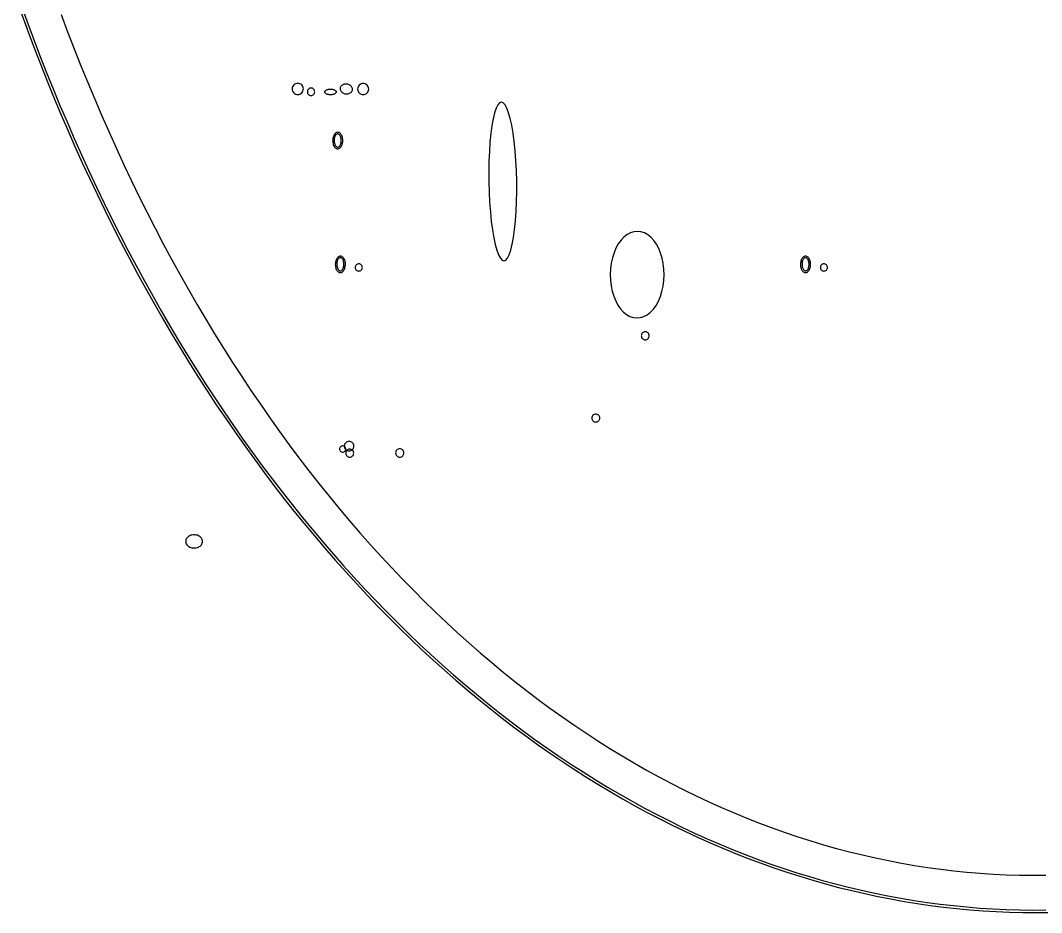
# Model space of a CAD drawing. Extents: x -4 to 217, y -26 to 302.
# Drawn here: x 9.1 to 106.9, y -25.6 to 59.8 of the extents above; entities that cross this region are included whole.
import ezdxf

# ---------------------------------------------------------------- set-up
doc = ezdxf.new("R2010")
doc.units = 0

msp = doc.modelspace()

# ---------------------------------------------------------------- linework, layer by layer
at = {"layer": 'CIRCLES'}
for p, q in [((35.54, 53.781), (35.44, 53.75)), ((35.645, 53.791), (35.54, 53.781)), ((35.749, 53.781), (35.645, 53.791)), ((35.85, 53.75), (35.749, 53.781)), ((35.119, 53.36), (35.109, 53.255)), ((35.109, 53.255), (35.119, 53.151)), ((35.15, 53.46), (35.119, 53.36)), ((35.119, 53.151), (35.15, 53.05)), ((35.199, 53.553), (35.15, 53.46)), ((35.15, 53.05), (35.199, 52.958)), ((35.266, 53.634), (35.199, 53.553)), ((35.199, 52.958), (35.266, 52.877)), ((35.347, 53.701), (35.266, 53.634)), ((35.266, 52.877), (35.347, 52.81)), ((35.44, 53.75), (35.347, 53.701)), ((35.347, 52.81), (35.44, 52.761)), ((35.942, 53.701), (35.85, 53.75)), ((35.85, 52.761), (35.942, 52.81)), ((36.023, 53.634), (35.942, 53.701)), ((35.942, 52.81), (36.023, 52.877)), ((36.09, 53.553), (36.023, 53.634)), ((36.023, 52.877), (36.09, 52.958)), ((36.139, 53.46), (36.09, 53.553)), ((36.09, 52.958), (36.139, 53.05)), ((36.17, 53.36), (36.139, 53.46)), ((36.139, 53.05), (36.17, 53.151)), ((36.18, 53.255), (36.17, 53.36)), ((36.17, 53.151), (36.18, 53.255)), ((36.569, 53.049), (36.562, 52.98)), ((36.562, 52.98), (36.569, 52.911)), ((36.589, 53.115), (36.569, 53.049)), ((36.569, 52.911), (36.589, 52.845)), ((36.622, 53.176), (36.589, 53.115)), ((36.589, 52.845), (36.622, 52.784)), ((36.666, 53.229), (36.622, 53.176)), ((36.719, 53.273), (36.666, 53.229)), ((36.78, 53.306), (36.719, 53.273)), ((36.846, 53.326), (36.78, 53.306)), ((36.915, 53.332), (36.846, 53.326)), ((36.983, 53.326), (36.915, 53.332)), ((37.049, 53.306), (36.983, 53.326)), ((37.11, 53.273), (37.049, 53.306)), ((37.164, 53.229), (37.11, 53.273)), ((37.208, 53.176), (37.164, 53.229)), ((37.24, 53.115), (37.208, 53.176)), ((37.208, 52.784), (37.24, 52.845)), ((37.26, 53.049), (37.24, 53.115)), ((37.24, 52.845), (37.26, 52.911)), ((37.267, 52.98), (37.26, 53.049)), ((37.26, 52.911), (37.267, 52.98)), ((41.389, 53.338), (41.379, 53.234)), ((41.379, 53.234), (41.389, 53.131)), ((41.42, 53.437), (41.389, 53.338)), ((41.389, 53.131), (41.42, 53.031)), ((41.469, 53.529), (41.42, 53.437)), ((41.42, 53.031), (41.469, 52.939)), ((41.535, 53.61), (41.469, 53.529)), ((41.469, 52.939), (41.535, 52.859)), ((41.615, 53.676), (41.535, 53.61)), ((41.535, 52.859), (41.615, 52.793)), ((41.707, 53.725), (41.615, 53.676)), ((41.615, 52.793), (41.707, 52.744)), ((41.806, 53.755), (41.707, 53.725)), ((41.91, 53.765), (41.806, 53.755)), ((42.014, 53.755), (41.91, 53.765)), ((42.113, 53.725), (42.014, 53.755)), ((42.205, 53.676), (42.113, 53.725)), ((42.113, 52.744), (42.205, 52.793)), ((42.285, 53.61), (42.205, 53.676)), ((42.205, 52.793), (42.285, 52.859)), ((42.351, 53.529), (42.285, 53.61)), ((42.285, 52.859), (42.351, 52.939)), ((42.4, 53.437), (42.351, 53.529)), ((42.351, 52.939), (42.4, 53.031)), ((42.431, 53.338), (42.4, 53.437)), ((42.4, 53.031), (42.431, 53.131)), ((42.441, 53.234), (42.431, 53.338)), ((42.431, 53.131), (42.441, 53.234)), ((35.44, 52.761), (35.54, 52.73)), ((35.54, 52.73), (35.645, 52.72)), ((35.645, 52.72), (35.749, 52.73)), ((35.749, 52.73), (35.85, 52.761)), ((36.622, 52.784), (36.666, 52.731)), ((36.666, 52.731), (36.719, 52.687)), ((36.719, 52.687), (36.78, 52.655)), ((36.78, 52.655), (36.846, 52.635)), ((36.846, 52.635), (36.915, 52.628)), ((36.915, 52.628), (36.983, 52.635)), ((36.983, 52.635), (37.049, 52.655)), ((37.049, 52.655), (37.11, 52.687)), ((37.11, 52.687), (37.164, 52.731)), ((37.164, 52.731), (37.208, 52.784)), ((41.707, 52.744), (41.806, 52.714)), ((41.806, 52.714), (41.91, 52.703)), ((41.91, 52.703), (42.014, 52.714)), ((42.014, 52.714), (42.113, 52.744)), ((41.152, 36.219), (41.145, 36.153)), ((41.171, 36.283), (41.152, 36.219)), ((41.203, 36.342), (41.171, 36.283)), ((41.245, 36.394), (41.203, 36.342)), ((41.297, 36.436), (41.245, 36.394)), ((41.356, 36.468), (41.297, 36.436)), ((41.42, 36.487), (41.356, 36.468)), ((41.487, 36.494), (41.42, 36.487)), ((41.553, 36.487), (41.487, 36.494)), ((41.617, 36.468), (41.553, 36.487)), ((41.676, 36.436), (41.617, 36.468)), ((41.728, 36.394), (41.676, 36.436)), ((41.77, 36.342), (41.728, 36.394)), ((41.802, 36.283), (41.77, 36.342)), ((41.821, 36.219), (41.802, 36.283)), ((41.828, 36.153), (41.821, 36.219)), ((85.687, 36.219), (85.68, 36.153)), ((85.706, 36.283), (85.687, 36.219)), ((85.738, 36.342), (85.706, 36.283)), ((85.78, 36.394), (85.738, 36.342)), ((85.832, 36.436), (85.78, 36.394)), ((85.891, 36.468), (85.832, 36.436)), ((85.955, 36.487), (85.891, 36.468)), ((86.021, 36.494), (85.955, 36.487)), ((86.088, 36.487), (86.021, 36.494)), ((86.152, 36.468), (86.088, 36.487)), ((86.211, 36.436), (86.152, 36.468)), ((86.263, 36.394), (86.211, 36.436)), ((86.305, 36.342), (86.263, 36.394)), ((86.337, 36.283), (86.305, 36.342)), ((86.356, 36.219), (86.337, 36.283)), ((86.363, 36.153), (86.356, 36.219)), ((41.145, 36.153), (41.152, 36.086)), ((41.152, 36.086), (41.171, 36.022)), ((41.171, 36.022), (41.203, 35.963)), ((41.203, 35.963), (41.245, 35.911)), ((41.245, 35.911), (41.297, 35.869)), ((41.297, 35.869), (41.356, 35.837)), ((41.356, 35.837), (41.42, 35.818)), ((41.42, 35.818), (41.487, 35.811)), ((41.487, 35.811), (41.553, 35.818)), ((41.553, 35.818), (41.617, 35.837)), ((41.617, 35.837), (41.676, 35.869)), ((41.676, 35.869), (41.728, 35.911)), ((41.728, 35.911), (41.77, 35.963)), ((41.77, 35.963), (41.802, 36.022)), ((41.802, 36.022), (41.821, 36.086)), ((41.821, 36.086), (41.828, 36.153)), ((85.68, 36.153), (85.687, 36.086)), ((85.687, 36.086), (85.706, 36.022)), ((85.706, 36.022), (85.738, 35.963)), ((85.738, 35.963), (85.78, 35.911)), ((85.78, 35.911), (85.832, 35.869)), ((85.832, 35.869), (85.891, 35.837)), ((85.891, 35.837), (85.955, 35.818)), ((85.955, 35.818), (86.021, 35.811)), ((86.021, 35.811), (86.088, 35.818)), ((86.088, 35.818), (86.152, 35.837)), ((86.152, 35.837), (86.211, 35.869)), ((86.211, 35.869), (86.263, 35.911)), ((86.263, 35.911), (86.305, 35.963)), ((86.305, 35.963), (86.337, 36.022)), ((86.337, 36.022), (86.356, 36.086)), ((86.356, 36.086), (86.363, 36.153)), ((68.544, 29.687), (68.537, 29.612)), ((68.537, 29.612), (68.544, 29.538)), ((68.566, 29.758), (68.544, 29.687)), ((68.544, 29.538), (68.566, 29.466)), ((68.601, 29.824), (68.566, 29.758)), ((68.566, 29.466), (68.601, 29.4)), ((68.649, 29.882), (68.601, 29.824)), ((68.601, 29.4), (68.649, 29.342)), ((68.707, 29.929), (68.649, 29.882)), ((68.649, 29.342), (68.707, 29.295)), ((68.773, 29.965), (68.707, 29.929)), ((68.844, 29.986), (68.773, 29.965)), ((68.919, 29.994), (68.844, 29.986)), ((68.993, 29.986), (68.919, 29.994)), ((69.065, 29.965), (68.993, 29.986)), ((69.131, 29.929), (69.065, 29.965)), ((69.188, 29.882), (69.131, 29.929)), ((69.131, 29.295), (69.188, 29.342)), ((69.236, 29.824), (69.188, 29.882)), ((69.188, 29.342), (69.236, 29.4)), ((69.271, 29.758), (69.236, 29.824)), ((69.236, 29.4), (69.271, 29.466)), ((69.293, 29.687), (69.271, 29.758)), ((69.271, 29.466), (69.293, 29.538)), ((69.3, 29.612), (69.293, 29.687)), ((69.293, 29.538), (69.3, 29.612)), ((68.707, 29.295), (68.773, 29.26)), ((68.773, 29.26), (68.844, 29.238)), ((68.844, 29.238), (68.919, 29.231)), ((68.919, 29.231), (68.993, 29.238)), ((68.993, 29.238), (69.065, 29.26)), ((69.065, 29.26), (69.131, 29.295)), ((63.803, 21.813), (63.796, 21.738)), ((63.796, 21.738), (63.803, 21.664)), ((63.825, 21.884), (63.803, 21.813)), ((63.803, 21.664), (63.825, 21.592)), ((63.86, 21.95), (63.825, 21.884)), ((63.825, 21.592), (63.86, 21.526)), ((63.908, 22.008), (63.86, 21.95)), ((63.86, 21.526), (63.908, 21.468)), ((63.965, 22.055), (63.908, 22.008)), ((64.031, 22.091), (63.965, 22.055)), ((64.103, 22.112), (64.031, 22.091)), ((64.177, 22.12), (64.103, 22.112)), ((64.252, 22.112), (64.177, 22.12)), ((64.323, 22.091), (64.252, 22.112)), ((64.389, 22.055), (64.323, 22.091)), ((64.447, 22.008), (64.389, 22.055)), ((64.495, 21.95), (64.447, 22.008)), ((64.447, 21.468), (64.495, 21.526)), ((64.53, 21.884), (64.495, 21.95)), ((64.495, 21.526), (64.53, 21.592)), ((64.552, 21.813), (64.53, 21.884)), ((64.53, 21.592), (64.552, 21.664)), ((64.559, 21.738), (64.552, 21.813)), ((64.552, 21.664), (64.559, 21.738)), ((63.908, 21.468), (63.965, 21.421)), ((63.965, 21.421), (64.031, 21.386)), ((64.031, 21.386), (64.103, 21.364)), ((64.103, 21.364), (64.177, 21.357)), ((64.177, 21.357), (64.252, 21.364)), ((64.252, 21.364), (64.323, 21.386)), ((64.323, 21.386), (64.389, 21.421)), ((64.389, 21.421), (64.447, 21.468)), ((39.646, 18.834), (39.641, 18.775)), ((39.641, 18.775), (39.646, 18.716)), ((39.664, 18.89), (39.646, 18.834)), ((39.646, 18.716), (39.664, 18.66)), ((39.691, 18.942), (39.664, 18.89)), ((39.664, 18.66), (39.691, 18.608)), ((39.729, 18.988), (39.691, 18.942)), ((39.691, 18.608), (39.729, 18.562)), ((39.774, 19.025), (39.729, 18.988)), ((39.826, 19.053), (39.774, 19.025)), ((39.883, 19.07), (39.826, 19.053)), ((39.941, 19.076), (39.883, 19.07)), ((40, 19.07), (39.941, 19.076)), ((40.057, 19.053), (40, 19.07)), ((40.109, 19.025), (40.057, 19.053)), ((40.106, 19.139), (40.097, 19.05)), ((40.097, 19.05), (40.106, 18.961)), ((40.132, 19.225), (40.106, 19.139)), ((40.106, 18.961), (40.132, 18.875)), ((40.154, 18.988), (40.109, 19.025)), ((40.175, 19.304), (40.132, 19.225)), ((40.132, 18.875), (40.175, 18.796)), ((40.192, 18.942), (40.154, 18.988)), ((40.154, 18.562), (40.192, 18.608)), ((40.232, 19.374), (40.175, 19.304)), ((40.175, 18.796), (40.232, 18.726)), ((40.219, 18.89), (40.192, 18.942)), ((40.192, 18.608), (40.219, 18.66)), ((40.237, 18.834), (40.219, 18.89)), ((40.219, 18.66), (40.237, 18.716)), ((40.301, 19.431), (40.232, 19.374)), ((40.232, 18.726), (40.301, 18.669)), ((40.242, 18.775), (40.237, 18.834)), ((40.237, 18.716), (40.242, 18.775)), ((40.302, 18.585), (40.266, 18.519)), ((40.38, 19.473), (40.301, 19.431)), ((40.301, 18.669), (40.38, 18.627)), ((40.349, 18.642), (40.302, 18.585)), ((40.407, 18.69), (40.349, 18.642)), ((40.466, 19.499), (40.38, 19.473)), ((40.38, 18.627), (40.466, 18.601)), ((40.473, 18.725), (40.407, 18.69)), ((40.555, 19.508), (40.466, 19.499)), ((40.466, 18.601), (40.555, 18.592)), ((40.544, 18.747), (40.473, 18.725)), ((40.619, 18.754), (40.544, 18.747)), ((40.645, 19.499), (40.555, 19.508)), ((40.555, 18.592), (40.645, 18.601)), ((40.693, 18.747), (40.619, 18.754)), ((40.731, 19.473), (40.645, 19.499)), ((40.645, 18.601), (40.731, 18.627)), ((40.765, 18.725), (40.693, 18.747)), ((40.81, 19.431), (40.731, 19.473)), ((40.731, 18.627), (40.81, 18.669)), ((40.831, 18.69), (40.765, 18.725)), ((40.879, 19.374), (40.81, 19.431)), ((40.81, 18.669), (40.879, 18.726)), ((40.889, 18.642), (40.831, 18.69)), ((40.936, 19.304), (40.879, 19.374)), ((40.879, 18.726), (40.936, 18.796)), ((40.936, 18.585), (40.889, 18.642)), ((40.978, 19.225), (40.936, 19.304)), ((40.936, 18.796), (40.978, 18.875)), ((40.971, 18.519), (40.936, 18.585)), ((41.004, 19.139), (40.978, 19.225)), ((40.978, 18.875), (41.004, 18.961)), ((41.013, 19.05), (41.004, 19.139)), ((41.004, 18.961), (41.013, 19.05)), ((45.078, 18.616), (45.041, 18.547)), ((45.127, 18.677), (45.078, 18.616)), ((45.188, 18.727), (45.127, 18.677)), ((45.257, 18.764), (45.188, 18.727)), ((45.332, 18.786), (45.257, 18.764)), ((45.41, 18.794), (45.332, 18.786)), ((45.489, 18.786), (45.41, 18.794)), ((45.564, 18.764), (45.489, 18.786)), ((45.633, 18.727), (45.564, 18.764)), ((45.693, 18.677), (45.633, 18.727)), ((45.743, 18.616), (45.693, 18.677)), ((45.78, 18.547), (45.743, 18.616)), ((39.729, 18.562), (39.774, 18.525)), ((39.774, 18.525), (39.826, 18.497)), ((39.826, 18.497), (39.883, 18.48)), ((39.883, 18.48), (39.941, 18.474)), ((39.941, 18.474), (40, 18.48)), ((40, 18.48), (40.057, 18.497)), ((40.057, 18.497), (40.109, 18.525)), ((40.109, 18.525), (40.154, 18.562)), ((40.245, 18.447), (40.237, 18.373)), ((40.237, 18.373), (40.245, 18.298)), ((40.266, 18.519), (40.245, 18.447)), ((40.245, 18.298), (40.266, 18.227)), ((40.266, 18.227), (40.302, 18.161)), ((40.302, 18.161), (40.349, 18.103)), ((40.349, 18.103), (40.407, 18.055)), ((40.407, 18.055), (40.473, 18.02)), ((40.473, 18.02), (40.544, 17.998)), ((40.544, 17.998), (40.619, 17.991)), ((40.619, 17.991), (40.693, 17.998)), ((40.693, 17.998), (40.765, 18.02)), ((40.765, 18.02), (40.831, 18.055)), ((40.831, 18.055), (40.889, 18.103)), ((40.889, 18.103), (40.936, 18.161)), ((40.936, 18.161), (40.971, 18.227)), ((40.993, 18.447), (40.971, 18.519)), ((40.971, 18.227), (40.993, 18.298)), ((41, 18.373), (40.993, 18.447)), ((40.993, 18.298), (41, 18.373)), ((45.018, 18.472), (45.01, 18.394)), ((45.01, 18.394), (45.018, 18.316)), ((45.041, 18.547), (45.018, 18.472)), ((45.018, 18.316), (45.041, 18.241)), ((45.041, 18.241), (45.078, 18.172)), ((45.078, 18.172), (45.127, 18.111)), ((45.127, 18.111), (45.188, 18.061)), ((45.188, 18.061), (45.257, 18.024)), ((45.257, 18.024), (45.332, 18.001)), ((45.332, 18.001), (45.41, 17.994)), ((45.41, 17.994), (45.489, 18.001)), ((45.489, 18.001), (45.564, 18.024)), ((45.564, 18.024), (45.633, 18.061)), ((45.633, 18.061), (45.693, 18.111)), ((45.693, 18.111), (45.743, 18.172)), ((45.743, 18.172), (45.78, 18.241)), ((45.803, 18.472), (45.78, 18.547)), ((45.78, 18.241), (45.803, 18.316)), ((45.811, 18.394), (45.803, 18.472)), ((45.803, 18.316), (45.811, 18.394))]:
    msp.add_line(p, q, dxfattribs=at)
at = {"layer": 'ELLIPSES'}
for p, q in [((9.092, 61.435), (9.692, 59.782)), ((9.12, 60.629), (9.725, 58.98)), ((9.692, 59.782), (10.304, 58.138)), ((12.991, 60.374), (13.608, 58.729)), ((9.725, 58.98), (10.343, 57.342)), ((13.608, 58.729), (14.238, 57.094)), ((10.304, 58.138), (10.929, 56.506)), ((10.343, 57.342), (10.973, 55.714)), ((14.238, 57.094), (14.881, 55.471)), ((10.929, 56.506), (11.566, 54.884)), ((10.973, 55.714), (11.616, 54.098)), ((11.566, 54.884), (12.216, 53.273)), ((14.881, 55.471), (15.537, 53.86)), ((11.616, 54.098), (12.271, 52.492)), ((15.537, 53.86), (16.205, 52.26)), ((12.216, 53.273), (12.879, 51.674)), ((38.217, 52.99), (38.212, 52.959)), ((38.212, 52.959), (38.217, 52.928)), ((38.231, 53.021), (38.217, 52.99)), ((38.217, 52.928), (38.231, 52.897)), ((38.255, 53.05), (38.231, 53.021)), ((38.231, 52.897), (38.255, 52.868)), ((38.288, 53.078), (38.255, 53.05)), ((38.255, 52.868), (38.288, 52.84)), ((38.329, 53.104), (38.288, 53.078)), ((38.288, 52.84), (38.329, 52.814)), ((38.378, 53.128), (38.329, 53.104)), ((38.329, 52.814), (38.378, 52.79)), ((38.433, 53.148), (38.378, 53.128)), ((38.495, 53.165), (38.433, 53.148)), ((38.561, 53.179), (38.495, 53.165)), ((38.631, 53.189), (38.561, 53.179)), ((38.704, 53.195), (38.631, 53.189)), ((38.777, 53.197), (38.704, 53.195)), ((38.851, 53.195), (38.777, 53.197)), ((38.924, 53.189), (38.851, 53.195)), ((38.994, 53.179), (38.924, 53.189)), ((39.06, 53.165), (38.994, 53.179)), ((39.122, 53.148), (39.06, 53.165)), ((39.177, 53.128), (39.122, 53.148)), ((39.226, 53.104), (39.177, 53.128)), ((39.177, 52.79), (39.226, 52.814)), ((39.267, 53.078), (39.226, 53.104)), ((39.226, 52.814), (39.267, 52.84)), ((39.3, 53.05), (39.267, 53.078)), ((39.267, 52.84), (39.3, 52.868)), ((39.323, 53.021), (39.3, 53.05)), ((39.3, 52.868), (39.323, 52.897)), ((39.338, 52.99), (39.323, 53.021)), ((39.323, 52.897), (39.338, 52.928)), ((39.343, 52.959), (39.338, 52.99)), ((39.338, 52.928), (39.343, 52.959)), ((39.706, 53.317), (39.703, 53.255)), ((39.703, 53.255), (39.711, 53.194)), ((39.718, 53.377), (39.706, 53.317)), ((39.711, 53.194), (39.729, 53.133)), ((39.74, 53.434), (39.718, 53.377)), ((39.729, 53.133), (39.756, 53.075)), ((39.772, 53.489), (39.74, 53.434)), ((39.756, 53.075), (39.793, 53.019)), ((39.812, 53.539), (39.772, 53.489)), ((39.793, 53.019), (39.838, 52.967)), ((39.861, 53.585), (39.812, 53.539)), ((39.838, 52.967), (39.891, 52.92)), ((39.917, 53.624), (39.861, 53.585)), ((39.891, 52.92), (39.951, 52.879)), ((39.98, 53.658), (39.917, 53.624)), ((39.951, 52.879), (40.017, 52.844)), ((40.048, 53.684), (39.98, 53.658)), ((40.017, 52.844), (40.088, 52.815)), ((40.121, 53.702), (40.048, 53.684)), ((40.088, 52.815), (40.162, 52.794)), ((40.196, 53.713), (40.121, 53.702)), ((40.162, 52.794), (40.238, 52.781)), ((40.273, 53.716), (40.196, 53.713)), ((40.35, 53.71), (40.273, 53.716)), ((40.426, 53.697), (40.35, 53.71)), ((40.501, 53.676), (40.426, 53.697)), ((40.468, 52.79), (40.54, 52.808)), ((40.571, 53.648), (40.501, 53.676)), ((40.54, 52.808), (40.608, 52.834)), ((40.637, 53.613), (40.571, 53.648)), ((40.608, 52.834), (40.671, 52.867)), ((40.697, 53.571), (40.637, 53.613)), ((40.671, 52.867), (40.727, 52.907)), ((40.75, 53.524), (40.697, 53.571)), ((40.727, 52.907), (40.776, 52.952)), ((40.795, 53.472), (40.75, 53.524)), ((40.776, 52.952), (40.817, 53.003)), ((40.832, 53.417), (40.795, 53.472)), ((40.817, 53.003), (40.848, 53.057)), ((40.859, 53.358), (40.832, 53.417)), ((40.848, 53.057), (40.87, 53.115)), ((40.877, 53.298), (40.859, 53.358)), ((40.87, 53.115), (40.883, 53.175)), ((40.885, 53.236), (40.877, 53.298)), ((40.883, 53.175), (40.885, 53.236)), ((12.271, 52.492), (12.939, 50.897)), ((16.205, 52.26), (16.886, 50.672)), ((38.378, 52.79), (38.433, 52.77)), ((38.433, 52.77), (38.495, 52.753)), ((38.495, 52.753), (38.561, 52.739)), ((38.561, 52.739), (38.631, 52.729)), ((38.631, 52.729), (38.704, 52.723)), ((38.704, 52.723), (38.777, 52.721)), ((38.777, 52.721), (38.851, 52.723)), ((38.851, 52.723), (38.924, 52.729)), ((38.924, 52.729), (38.994, 52.739)), ((38.994, 52.739), (39.06, 52.753)), ((39.06, 52.753), (39.122, 52.77)), ((39.122, 52.77), (39.177, 52.79)), ((40.238, 52.781), (40.316, 52.776)), ((40.316, 52.776), (40.392, 52.779)), ((40.392, 52.779), (40.468, 52.79)), ((54.97, 51.911), (54.801, 51.714)), ((55.143, 51.978), (54.97, 51.911)), ((55.318, 51.916), (55.143, 51.978)), ((55.493, 51.725), (55.318, 51.916)), ((12.879, 51.674), (13.553, 50.086)), ((12.939, 50.897), (13.619, 49.315)), ((54.492, 50.95), (54.356, 50.396)), ((54.641, 51.392), (54.492, 50.95)), ((54.801, 51.714), (54.641, 51.392)), ((55.663, 51.409), (55.493, 51.725)), ((55.827, 50.972), (55.663, 51.409)), ((55.982, 50.423), (55.827, 50.972)), ((13.553, 50.086), (14.24, 48.509)), ((16.886, 50.672), (17.579, 49.096)), ((54.356, 50.396), (54.235, 49.739)), ((56.124, 49.77), (55.982, 50.423)), ((13.619, 49.315), (14.311, 47.743)), ((17.579, 49.096), (18.284, 47.533)), ((39.179, 48.936), (39.131, 48.868)), ((39.232, 48.993), (39.179, 48.936)), ((39.288, 49.038), (39.232, 48.993)), ((39.348, 49.071), (39.288, 49.038)), ((39.338, 48.898), (39.298, 48.862)), ((39.379, 48.925), (39.338, 48.898)), ((39.41, 49.091), (39.348, 49.071)), ((39.423, 48.942), (39.379, 48.925)), ((39.473, 49.097), (39.41, 49.091)), ((39.467, 48.947), (39.423, 48.942)), ((39.511, 48.942), (39.467, 48.947)), ((39.536, 49.09), (39.473, 49.097)), ((39.554, 48.926), (39.511, 48.942)), ((39.598, 49.069), (39.536, 49.09)), ((39.596, 48.9), (39.554, 48.926)), ((39.636, 48.864), (39.596, 48.9)), ((39.657, 49.035), (39.598, 49.069)), ((39.713, 48.989), (39.657, 49.035)), ((39.765, 48.931), (39.713, 48.989)), ((39.812, 48.863), (39.765, 48.931)), ((54.132, 48.99), (54.048, 48.163)), ((54.235, 49.739), (54.132, 48.99)), ((56.251, 49.025), (56.124, 49.77)), ((56.362, 48.2), (56.251, 49.025)), ((14.24, 48.509), (14.939, 46.944)), ((38.99, 48.412), (38.986, 48.309)), ((38.986, 48.309), (38.989, 48.206)), ((38.989, 48.206), (39, 48.104)), ((39.004, 48.514), (38.99, 48.412)), ((39, 48.104), (39.02, 48.006)), ((39.025, 48.612), (39.004, 48.514)), ((39.02, 48.006), (39.047, 47.913)), ((39.053, 48.704), (39.025, 48.612)), ((39.047, 47.913), (39.081, 47.826)), ((39.089, 48.79), (39.053, 48.704)), ((39.131, 48.868), (39.089, 48.79)), ((39.135, 48.395), (39.132, 48.313)), ((39.132, 48.313), (39.136, 48.23)), ((39.143, 48.477), (39.135, 48.395)), ((39.136, 48.23), (39.145, 48.149)), ((39.157, 48.555), (39.143, 48.477)), ((39.145, 48.149), (39.16, 48.071)), ((39.176, 48.629), (39.157, 48.555)), ((39.16, 48.071), (39.18, 47.997)), ((39.2, 48.698), (39.176, 48.629)), ((39.18, 47.997), (39.205, 47.928)), ((39.229, 48.761), (39.2, 48.698)), ((39.205, 47.928), (39.234, 47.866)), ((39.262, 48.815), (39.229, 48.761)), ((39.298, 48.862), (39.262, 48.815)), ((39.673, 48.818), (39.636, 48.864)), ((39.707, 48.763), (39.673, 48.818)), ((39.736, 48.701), (39.707, 48.763)), ((39.712, 47.869), (39.741, 47.931)), ((39.761, 48.633), (39.736, 48.701)), ((39.741, 47.931), (39.765, 48)), ((39.781, 48.559), (39.761, 48.633)), ((39.765, 48), (39.784, 48.075)), ((39.796, 48.48), (39.781, 48.559)), ((39.784, 48.075), (39.798, 48.153)), ((39.805, 48.399), (39.796, 48.48)), ((39.798, 48.153), (39.806, 48.234)), ((39.809, 48.317), (39.805, 48.399)), ((39.806, 48.234), (39.809, 48.317)), ((39.853, 48.784), (39.812, 48.863)), ((39.846, 47.821), (39.881, 47.906)), ((39.887, 48.698), (39.853, 48.784)), ((39.881, 47.906), (39.91, 47.999)), ((39.914, 48.605), (39.887, 48.698)), ((39.91, 47.999), (39.931, 48.097)), ((39.934, 48.507), (39.914, 48.605)), ((39.931, 48.097), (39.944, 48.198)), ((39.945, 48.405), (39.934, 48.507)), ((39.944, 48.198), (39.949, 48.302)), ((39.949, 48.302), (39.945, 48.405)), ((54.048, 48.163), (53.986, 47.27)), ((56.453, 47.311), (56.362, 48.2)), ((14.311, 47.743), (15.015, 46.184)), ((14.939, 46.944), (15.651, 45.391)), ((18.284, 47.533), (19.002, 45.982)), ((39.081, 47.826), (39.122, 47.748)), ((39.122, 47.748), (39.169, 47.68)), ((39.169, 47.68), (39.221, 47.622)), ((39.221, 47.622), (39.277, 47.575)), ((39.234, 47.866), (39.268, 47.812)), ((39.268, 47.812), (39.305, 47.766)), ((39.277, 47.575), (39.337, 47.542)), ((39.305, 47.766), (39.345, 47.73)), ((39.337, 47.542), (39.398, 47.521)), ((39.345, 47.73), (39.387, 47.703)), ((39.387, 47.703), (39.43, 47.687)), ((39.398, 47.521), (39.461, 47.514)), ((39.43, 47.687), (39.474, 47.682)), ((39.461, 47.514), (39.524, 47.52)), ((39.474, 47.682), (39.518, 47.688)), ((39.518, 47.688), (39.562, 47.704)), ((39.524, 47.52), (39.586, 47.54)), ((39.562, 47.704), (39.603, 47.731)), ((39.586, 47.54), (39.646, 47.573)), ((39.603, 47.731), (39.643, 47.768)), ((39.643, 47.768), (39.679, 47.814)), ((39.646, 47.573), (39.703, 47.618)), ((39.679, 47.814), (39.712, 47.869)), ((39.703, 47.618), (39.756, 47.675)), ((39.756, 47.675), (39.804, 47.743)), ((39.804, 47.743), (39.846, 47.821)), ((53.986, 47.27), (53.945, 46.329)), ((56.525, 46.371), (56.453, 47.311)), ((15.015, 46.184), (15.732, 44.636)), ((19.002, 45.982), (19.732, 44.444)), ((53.945, 46.329), (53.927, 45.354)), ((56.575, 45.397), (56.525, 46.371)), ((15.651, 45.391), (16.374, 43.851)), ((53.927, 45.354), (53.932, 44.363)), ((56.603, 44.406), (56.575, 45.397)), ((15.732, 44.636), (16.46, 43.101)), ((19.732, 44.444), (20.474, 42.919)), ((53.932, 44.363), (53.959, 43.372)), ((56.607, 43.415), (56.603, 44.406)), ((16.374, 43.851), (17.109, 42.323)), ((16.46, 43.101), (17.2, 41.579)), ((53.959, 43.372), (54.009, 42.398)), ((56.589, 42.44), (56.607, 43.415)), ((17.109, 42.323), (17.856, 40.807)), ((20.474, 42.919), (21.228, 41.408)), ((54.009, 42.398), (54.081, 41.458)), ((56.548, 41.499), (56.589, 42.44)), ((17.2, 41.579), (17.952, 40.069)), ((21.228, 41.408), (21.993, 39.909)), ((54.081, 41.458), (54.173, 40.569)), ((56.486, 40.607), (56.548, 41.499)), ((17.856, 40.807), (18.614, 39.305)), ((54.173, 40.569), (54.283, 39.744)), ((56.402, 39.779), (56.486, 40.607)), ((17.952, 40.069), (18.715, 38.572)), ((18.614, 39.305), (19.384, 37.815)), ((21.993, 39.909), (22.771, 38.425)), ((54.283, 39.744), (54.411, 38.999)), ((56.299, 39.03), (56.402, 39.779)), ((67.176, 39.3), (66.872, 39.062)), ((67.496, 39.472), (67.176, 39.3)), ((67.827, 39.576), (67.496, 39.472)), ((68.164, 39.61), (67.827, 39.576)), ((68.5, 39.572), (68.164, 39.61)), ((68.83, 39.465), (68.5, 39.572)), ((69.148, 39.289), (68.83, 39.465)), ((69.449, 39.047), (69.148, 39.289)), ((18.715, 38.572), (19.49, 37.088)), ((22.771, 38.425), (23.56, 36.954)), ((54.411, 38.999), (54.553, 38.347)), ((54.553, 38.347), (54.707, 37.797)), ((56.042, 37.819), (56.179, 38.373)), ((56.179, 38.373), (56.299, 39.03)), ((66.335, 38.406), (66.111, 37.999)), ((66.591, 38.762), (66.335, 38.406)), ((66.872, 39.062), (66.591, 38.762)), ((69.727, 38.744), (69.449, 39.047)), ((69.979, 38.385), (69.727, 38.744)), ((70.199, 37.976), (69.979, 38.385)), ((19.384, 37.815), (20.166, 36.339)), ((39.542, 37.185), (39.486, 37.139)), ((39.602, 37.218), (39.542, 37.185)), ((39.664, 37.237), (39.602, 37.218)), ((39.727, 37.244), (39.664, 37.237)), ((39.79, 37.236), (39.727, 37.244)), ((39.852, 37.216), (39.79, 37.236)), ((39.911, 37.182), (39.852, 37.216)), ((39.967, 37.136), (39.911, 37.182)), ((54.707, 37.797), (54.871, 37.36)), ((54.871, 37.36), (55.042, 37.044)), ((55.733, 37.055), (55.893, 37.377)), ((55.893, 37.377), (56.042, 37.819)), ((65.921, 37.55), (65.769, 37.064)), ((66.111, 37.999), (65.921, 37.55)), ((70.383, 37.525), (70.199, 37.976)), ((70.53, 37.037), (70.383, 37.525)), ((84.077, 37.185), (84.02, 37.139)), ((84.137, 37.218), (84.077, 37.185)), ((84.199, 37.237), (84.137, 37.218)), ((84.262, 37.244), (84.199, 37.237)), ((84.325, 37.236), (84.262, 37.244)), ((84.386, 37.216), (84.325, 37.236)), ((84.446, 37.182), (84.386, 37.216)), ((84.502, 37.136), (84.446, 37.182)), ((19.49, 37.088), (20.276, 35.617)), ((20.166, 36.339), (20.958, 34.876)), ((23.56, 36.954), (24.36, 35.497)), ((39.244, 36.559), (39.24, 36.456)), ((39.24, 36.456), (39.243, 36.352)), ((39.243, 36.352), (39.254, 36.251)), ((39.258, 36.66), (39.244, 36.559)), ((39.254, 36.251), (39.274, 36.152)), ((39.279, 36.758), (39.258, 36.66)), ((39.307, 36.851), (39.279, 36.758)), ((39.343, 36.937), (39.307, 36.851)), ((39.385, 37.014), (39.343, 36.937)), ((39.433, 37.082), (39.385, 37.014)), ((39.389, 36.542), (39.386, 36.46)), ((39.386, 36.46), (39.39, 36.377)), ((39.397, 36.623), (39.389, 36.542)), ((39.39, 36.377), (39.399, 36.296)), ((39.411, 36.702), (39.397, 36.623)), ((39.399, 36.296), (39.414, 36.218)), ((39.43, 36.776), (39.411, 36.702)), ((39.414, 36.218), (39.434, 36.144)), ((39.454, 36.845), (39.43, 36.776)), ((39.486, 37.139), (39.433, 37.082)), ((39.483, 36.907), (39.454, 36.845)), ((39.516, 36.962), (39.483, 36.907)), ((39.552, 37.008), (39.516, 36.962)), ((39.592, 37.045), (39.552, 37.008)), ((39.633, 37.072), (39.592, 37.045)), ((39.677, 37.088), (39.633, 37.072)), ((39.721, 37.094), (39.677, 37.088)), ((39.765, 37.089), (39.721, 37.094)), ((39.808, 37.073), (39.765, 37.089)), ((39.85, 37.047), (39.808, 37.073)), ((39.89, 37.01), (39.85, 37.047)), ((39.927, 36.964), (39.89, 37.01)), ((39.961, 36.91), (39.927, 36.964)), ((39.99, 36.848), (39.961, 36.91)), ((40.019, 37.078), (39.967, 37.136)), ((40.015, 36.779), (39.99, 36.848)), ((40.035, 36.705), (40.015, 36.779)), ((40.066, 37.009), (40.019, 37.078)), ((40.019, 36.147), (40.038, 36.221)), ((40.05, 36.627), (40.035, 36.705)), ((40.038, 36.221), (40.052, 36.3)), ((40.059, 36.546), (40.05, 36.627)), ((40.052, 36.3), (40.06, 36.381)), ((40.063, 36.463), (40.059, 36.546)), ((40.06, 36.381), (40.063, 36.463)), ((40.107, 36.931), (40.066, 37.009)), ((40.141, 36.845), (40.107, 36.931)), ((40.168, 36.752), (40.141, 36.845)), ((40.164, 36.146), (40.185, 36.244)), ((40.188, 36.653), (40.168, 36.752)), ((40.185, 36.244), (40.198, 36.345)), ((40.199, 36.552), (40.188, 36.653)), ((40.198, 36.345), (40.203, 36.448)), ((40.203, 36.448), (40.199, 36.552)), ((55.042, 37.044), (55.216, 36.853)), ((55.216, 36.853), (55.391, 36.791)), ((55.391, 36.791), (55.565, 36.858)), ((55.565, 36.858), (55.733, 37.055)), ((65.658, 36.551), (65.589, 36.02)), ((65.769, 37.064), (65.658, 36.551)), ((70.635, 36.523), (70.53, 37.037)), ((70.698, 35.991), (70.635, 36.523)), ((83.779, 36.559), (83.774, 36.456)), ((83.774, 36.456), (83.778, 36.352)), ((83.778, 36.352), (83.789, 36.251)), ((83.792, 36.66), (83.779, 36.559)), ((83.789, 36.251), (83.809, 36.152)), ((83.813, 36.758), (83.792, 36.66)), ((83.842, 36.851), (83.813, 36.758)), ((83.877, 36.937), (83.842, 36.851)), ((83.92, 37.014), (83.877, 36.937)), ((83.967, 37.082), (83.92, 37.014)), ((83.924, 36.542), (83.921, 36.46)), ((83.921, 36.46), (83.924, 36.377)), ((83.932, 36.623), (83.924, 36.542)), ((83.924, 36.377), (83.934, 36.296)), ((83.945, 36.702), (83.932, 36.623)), ((83.934, 36.296), (83.948, 36.218)), ((83.965, 36.776), (83.945, 36.702)), ((83.948, 36.218), (83.968, 36.144)), ((83.989, 36.845), (83.965, 36.776)), ((84.02, 37.139), (83.967, 37.082)), ((84.017, 36.907), (83.989, 36.845)), ((84.05, 36.962), (84.017, 36.907)), ((84.087, 37.008), (84.05, 36.962)), ((84.126, 37.045), (84.087, 37.008)), ((84.168, 37.072), (84.126, 37.045)), ((84.211, 37.088), (84.168, 37.072)), ((84.255, 37.094), (84.211, 37.088)), ((84.3, 37.089), (84.255, 37.094)), ((84.343, 37.073), (84.3, 37.089)), ((84.385, 37.047), (84.343, 37.073)), ((84.425, 37.01), (84.385, 37.047)), ((84.462, 36.964), (84.425, 37.01)), ((84.496, 36.91), (84.462, 36.964)), ((84.525, 36.848), (84.496, 36.91)), ((84.554, 37.078), (84.502, 37.136)), ((84.55, 36.779), (84.525, 36.848)), ((84.57, 36.705), (84.55, 36.779)), ((84.601, 37.009), (84.554, 37.078)), ((84.554, 36.147), (84.573, 36.221)), ((84.585, 36.627), (84.57, 36.705)), ((84.573, 36.221), (84.587, 36.3)), ((84.594, 36.546), (84.585, 36.627)), ((84.587, 36.3), (84.595, 36.381)), ((84.597, 36.463), (84.594, 36.546)), ((84.595, 36.381), (84.597, 36.463)), ((84.642, 36.931), (84.601, 37.009)), ((84.676, 36.845), (84.642, 36.931)), ((84.703, 36.752), (84.676, 36.845)), ((84.699, 36.146), (84.72, 36.244)), ((84.723, 36.653), (84.703, 36.752)), ((84.72, 36.244), (84.733, 36.345)), ((84.734, 36.552), (84.723, 36.653)), ((84.733, 36.345), (84.738, 36.448)), ((84.738, 36.448), (84.734, 36.552)), ((20.276, 35.617), (21.074, 34.16)), ((24.36, 35.497), (25.172, 34.055)), ((39.274, 36.152), (39.301, 36.059)), ((39.301, 36.059), (39.335, 35.973)), ((39.335, 35.973), (39.376, 35.895)), ((39.376, 35.895), (39.423, 35.826)), ((39.423, 35.826), (39.475, 35.768)), ((39.434, 36.144), (39.459, 36.075)), ((39.459, 36.075), (39.488, 36.013)), ((39.475, 35.768), (39.531, 35.722)), ((39.488, 36.013), (39.522, 35.959)), ((39.522, 35.959), (39.559, 35.913)), ((39.531, 35.722), (39.591, 35.688)), ((39.559, 35.913), (39.599, 35.876)), ((39.591, 35.688), (39.652, 35.668)), ((39.599, 35.876), (39.641, 35.85)), ((39.641, 35.85), (39.684, 35.834)), ((39.652, 35.668), (39.715, 35.66)), ((39.684, 35.834), (39.728, 35.829)), ((39.715, 35.66), (39.778, 35.667)), ((39.728, 35.829), (39.772, 35.835)), ((39.772, 35.835), (39.816, 35.851)), ((39.778, 35.667), (39.84, 35.686)), ((39.816, 35.851), (39.857, 35.878)), ((39.84, 35.686), (39.9, 35.719)), ((39.857, 35.878), (39.897, 35.915)), ((39.897, 35.915), (39.933, 35.961)), ((39.9, 35.719), (39.957, 35.765)), ((39.933, 35.961), (39.966, 36.016)), ((39.957, 35.765), (40.01, 35.822)), ((39.966, 36.016), (39.995, 36.078)), ((39.995, 36.078), (40.019, 36.147)), ((40.01, 35.822), (40.058, 35.89)), ((40.058, 35.89), (40.1, 35.967)), ((40.1, 35.967), (40.135, 36.053)), ((40.135, 36.053), (40.164, 36.146)), ((65.589, 36.02), (65.564, 35.479)), ((65.564, 35.479), (65.583, 34.938)), ((70.692, 34.909), (70.717, 35.45)), ((70.717, 35.45), (70.698, 35.991)), ((83.809, 36.152), (83.836, 36.059)), ((83.836, 36.059), (83.87, 35.973)), ((83.87, 35.973), (83.911, 35.895)), ((83.911, 35.895), (83.958, 35.826)), ((83.958, 35.826), (84.01, 35.768)), ((83.968, 36.144), (83.993, 36.075)), ((83.993, 36.075), (84.023, 36.013)), ((84.01, 35.768), (84.066, 35.722)), ((84.023, 36.013), (84.056, 35.959)), ((84.056, 35.959), (84.093, 35.913)), ((84.066, 35.722), (84.125, 35.688)), ((84.093, 35.913), (84.133, 35.876)), ((84.125, 35.688), (84.187, 35.668)), ((84.133, 35.876), (84.175, 35.85)), ((84.175, 35.85), (84.219, 35.834)), ((84.187, 35.668), (84.25, 35.66)), ((84.219, 35.834), (84.263, 35.829)), ((84.25, 35.66), (84.313, 35.667)), ((84.263, 35.829), (84.307, 35.835)), ((84.307, 35.835), (84.35, 35.851)), ((84.313, 35.667), (84.375, 35.686)), ((84.35, 35.851), (84.392, 35.878)), ((84.375, 35.686), (84.435, 35.719)), ((84.392, 35.878), (84.431, 35.915)), ((84.431, 35.915), (84.468, 35.961)), ((84.435, 35.719), (84.492, 35.765)), ((84.468, 35.961), (84.501, 36.016)), ((84.492, 35.765), (84.544, 35.822)), ((84.501, 36.016), (84.53, 36.078)), ((84.53, 36.078), (84.554, 36.147)), ((84.544, 35.822), (84.592, 35.89)), ((84.592, 35.89), (84.634, 35.967)), ((84.634, 35.967), (84.67, 36.053)), ((84.67, 36.053), (84.699, 36.146)), ((20.958, 34.876), (21.763, 33.427)), ((65.583, 34.938), (65.646, 34.406)), ((65.646, 34.406), (65.751, 33.892)), ((70.512, 33.865), (70.623, 34.378)), ((70.623, 34.378), (70.692, 34.909)), ((21.074, 34.16), (21.882, 32.717)), ((21.763, 33.427), (22.578, 31.991)), ((25.172, 34.055), (25.995, 32.627)), ((65.751, 33.892), (65.898, 33.404)), ((65.898, 33.404), (66.082, 32.953)), ((70.17, 32.93), (70.36, 33.379)), ((70.36, 33.379), (70.512, 33.865)), ((21.882, 32.717), (22.702, 31.287)), ((25.995, 32.627), (26.829, 31.213)), ((66.082, 32.953), (66.302, 32.544)), ((66.302, 32.544), (66.554, 32.185)), ((69.691, 32.167), (69.946, 32.523)), ((69.946, 32.523), (70.17, 32.93)), ((22.578, 31.991), (23.404, 30.57)), ((22.702, 31.287), (23.533, 29.872)), ((66.554, 32.185), (66.832, 31.882)), ((66.832, 31.882), (67.133, 31.64)), ((67.133, 31.64), (67.451, 31.464)), ((67.451, 31.464), (67.781, 31.357)), ((67.781, 31.357), (68.117, 31.319)), ((68.117, 31.319), (68.454, 31.353)), ((68.454, 31.353), (68.785, 31.457)), ((68.785, 31.457), (69.105, 31.629)), ((69.105, 31.629), (69.409, 31.867)), ((69.409, 31.867), (69.691, 32.167)), ((23.404, 30.57), (24.241, 29.163)), ((26.829, 31.213), (27.675, 29.815)), ((23.533, 29.872), (24.375, 28.47)), ((27.675, 29.815), (28.531, 28.431)), ((24.241, 29.163), (25.09, 27.77)), ((24.375, 28.47), (25.227, 27.083)), ((28.531, 28.431), (29.398, 27.063)), ((25.09, 27.77), (25.948, 26.391)), ((25.227, 27.083), (26.09, 25.711)), ((29.398, 27.063), (30.276, 25.711)), ((25.948, 26.391), (26.818, 25.028)), ((26.09, 25.711), (26.964, 24.353)), ((30.276, 25.711), (31.164, 24.373)), ((26.818, 25.028), (27.698, 23.679)), ((26.964, 24.353), (27.848, 23.011)), ((27.698, 23.679), (28.588, 22.346)), ((31.164, 24.373), (32.063, 23.052)), ((27.848, 23.011), (28.743, 21.683)), ((32.063, 23.052), (32.972, 21.747)), ((28.588, 22.346), (29.489, 21.027)), ((28.743, 21.683), (29.647, 20.371)), ((32.972, 21.747), (33.892, 20.458)), ((29.489, 21.027), (30.399, 19.725)), ((29.647, 20.371), (30.562, 19.075)), ((30.399, 19.725), (31.32, 18.437)), ((33.892, 20.458), (34.821, 19.185)), ((30.562, 19.075), (31.487, 17.794)), ((34.821, 19.185), (35.76, 17.928)), ((31.32, 18.437), (32.251, 17.166)), ((31.487, 17.794), (32.421, 16.528)), ((35.76, 17.928), (36.709, 16.689)), ((32.251, 17.166), (33.191, 15.91)), ((36.709, 16.689), (37.668, 15.466)), ((32.421, 16.528), (33.366, 15.279)), ((33.191, 15.91), (34.141, 14.671)), ((33.366, 15.279), (34.32, 14.046)), ((34.141, 14.671), (35.101, 13.448)), ((37.668, 15.466), (38.637, 14.26)), ((34.32, 14.046), (35.283, 12.829)), ((38.637, 14.26), (39.614, 13.072)), ((35.101, 13.448), (36.069, 12.241)), ((35.283, 12.829), (36.255, 11.629)), ((39.614, 13.072), (40.601, 11.901)), ((36.069, 12.241), (37.048, 11.051)), ((40.601, 11.901), (41.597, 10.747)), ((36.255, 11.629), (37.237, 10.445)), ((37.048, 11.051), (38.035, 9.878)), ((24.921, 10.01), (24.914, 9.927)), ((24.914, 9.927), (24.921, 9.845)), ((24.941, 10.091), (24.921, 10.01)), ((24.921, 9.845), (24.941, 9.764)), ((24.975, 10.169), (24.941, 10.091)), ((25.022, 10.243), (24.975, 10.169)), ((25.081, 10.312), (25.022, 10.243)), ((25.151, 10.374), (25.081, 10.312)), ((25.23, 10.429), (25.151, 10.374)), ((25.318, 10.474), (25.23, 10.429)), ((25.413, 10.511), (25.318, 10.474)), ((25.513, 10.538), (25.413, 10.511)), ((25.617, 10.554), (25.513, 10.538)), ((25.722, 10.559), (25.617, 10.554)), ((25.828, 10.554), (25.722, 10.559)), ((25.932, 10.538), (25.828, 10.554)), ((26.032, 10.511), (25.932, 10.538)), ((26.127, 10.474), (26.032, 10.511)), ((26.215, 10.429), (26.127, 10.474)), ((26.294, 10.374), (26.215, 10.429)), ((26.364, 10.312), (26.294, 10.374)), ((26.423, 10.243), (26.364, 10.312)), ((26.469, 10.169), (26.423, 10.243)), ((26.503, 10.091), (26.469, 10.169)), ((26.524, 10.01), (26.503, 10.091)), ((26.503, 9.764), (26.524, 9.845)), ((26.531, 9.927), (26.524, 10.01)), ((26.524, 9.845), (26.531, 9.927)), ((37.237, 10.445), (38.228, 9.278)), ((38.035, 9.878), (39.031, 8.722)), ((41.597, 10.747), (42.603, 9.612)), ((24.941, 9.764), (24.975, 9.685)), ((24.975, 9.685), (25.022, 9.611)), ((25.022, 9.611), (25.081, 9.542)), ((25.081, 9.542), (25.151, 9.48)), ((25.151, 9.48), (25.23, 9.426)), ((25.23, 9.426), (25.318, 9.38)), ((25.318, 9.38), (25.413, 9.343)), ((25.413, 9.343), (25.513, 9.317)), ((25.513, 9.317), (25.617, 9.301)), ((25.617, 9.301), (25.722, 9.295)), ((25.722, 9.295), (25.828, 9.301)), ((25.828, 9.301), (25.932, 9.317)), ((25.932, 9.317), (26.032, 9.343)), ((26.032, 9.343), (26.127, 9.38)), ((26.127, 9.38), (26.215, 9.426)), ((26.215, 9.426), (26.294, 9.48)), ((26.294, 9.48), (26.364, 9.542)), ((26.364, 9.542), (26.423, 9.611)), ((26.423, 9.611), (26.469, 9.685)), ((26.469, 9.685), (26.503, 9.764)), ((38.228, 9.278), (39.228, 8.128)), ((42.603, 9.612), (43.617, 8.494)), ((39.031, 8.722), (40.037, 7.582)), ((39.228, 8.128), (40.237, 6.996)), ((43.617, 8.494), (44.639, 7.394)), ((40.037, 7.582), (41.051, 6.46)), ((40.237, 6.996), (41.254, 5.88)), ((44.639, 7.394), (45.671, 6.312)), ((41.051, 6.46), (42.073, 5.356)), ((41.254, 5.88), (42.28, 4.782)), ((45.671, 6.312), (46.71, 5.248)), ((42.073, 5.356), (43.104, 4.269)), ((46.71, 5.248), (47.758, 4.203)), ((42.28, 4.782), (43.315, 3.701)), ((43.104, 4.269), (44.144, 3.199)), ((47.758, 4.203), (48.814, 3.177)), ((43.315, 3.701), (44.357, 2.638)), ((44.144, 3.199), (45.191, 2.147)), ((48.814, 3.177), (49.879, 2.169)), ((44.357, 2.638), (45.408, 1.593)), ((45.191, 2.147), (46.247, 1.114)), ((49.879, 2.169), (50.951, 1.18)), ((45.408, 1.593), (46.467, 0.565)), ((46.247, 1.114), (47.311, 0.098)), ((50.951, 1.18), (52.03, 0.211)), ((46.467, 0.565), (47.534, -0.444)), ((47.311, 0.098), (48.382, -0.899)), ((52.03, 0.211), (53.117, -0.74)), ((47.534, -0.444), (48.608, -1.435)), ((48.382, -0.899), (49.461, -1.879)), ((53.117, -0.74), (54.212, -1.671)), ((48.608, -1.435), (49.69, -2.408)), ((49.461, -1.879), (50.548, -2.839)), ((54.212, -1.671), (55.314, -2.583)), ((49.69, -2.408), (50.779, -3.362)), ((50.548, -2.839), (51.641, -3.781)), ((55.314, -2.583), (56.423, -3.475)), ((50.779, -3.362), (51.876, -4.297)), ((51.641, -3.781), (52.743, -4.705)), ((56.423, -3.475), (57.539, -4.348)), ((51.876, -4.297), (52.98, -5.214)), ((52.743, -4.705), (53.851, -5.609)), ((57.539, -4.348), (58.661, -5.201)), ((52.98, -5.214), (54.091, -6.112)), ((53.851, -5.609), (54.966, -6.495)), ((58.661, -5.201), (59.791, -6.034)), ((54.091, -6.112), (55.209, -6.991)), ((54.966, -6.495), (56.088, -7.361)), ((59.791, -6.034), (60.926, -6.847)), ((55.209, -6.991), (56.333, -7.851)), ((56.088, -7.361), (57.216, -8.208)), ((60.926, -6.847), (62.068, -7.639)), ((62.068, -7.639), (63.217, -8.412)), ((56.333, -7.851), (57.464, -8.692)), ((57.216, -8.208), (58.351, -9.036)), ((57.464, -8.692), (58.602, -9.513)), ((63.217, -8.412), (64.371, -9.164)), ((58.351, -9.036), (59.492, -9.845)), ((58.602, -9.513), (59.745, -10.316)), ((64.371, -9.164), (65.531, -9.896)), ((59.492, -9.845), (60.64, -10.634)), ((59.745, -10.316), (60.895, -11.098)), ((60.64, -10.634), (61.794, -11.403)), ((65.531, -9.896), (66.697, -10.607)), ((66.697, -10.607), (67.868, -11.297)), ((60.895, -11.098), (62.051, -11.861)), ((61.794, -11.403), (62.953, -12.153)), ((67.868, -11.297), (69.044, -11.967)), ((62.051, -11.861), (63.213, -12.604)), ((62.953, -12.153), (64.118, -12.883)), ((63.213, -12.604), (64.38, -13.328)), ((69.044, -11.967), (70.226, -12.615)), ((70.226, -12.615), (71.413, -13.243)), ((64.118, -12.883), (65.289, -13.593)), ((64.38, -13.328), (65.553, -14.031)), ((65.289, -13.593), (66.465, -14.282)), ((71.413, -13.243), (72.604, -13.85)), ((65.553, -14.031), (66.731, -14.715)), ((66.465, -14.282), (67.646, -14.952)), ((72.604, -13.85), (73.801, -14.436)), ((73.801, -14.436), (75.001, -15)), ((66.731, -14.715), (67.915, -15.378)), ((67.646, -14.952), (68.833, -15.602)), ((67.915, -15.378), (69.103, -16.021)), ((68.833, -15.602), (70.024, -16.231)), ((75.001, -15), (76.206, -15.544)), ((76.206, -15.544), (77.416, -16.065)), ((69.103, -16.021), (70.296, -16.644)), ((70.024, -16.231), (71.22, -16.84)), ((77.416, -16.065), (78.629, -16.566)), ((78.629, -16.566), (79.846, -17.045)), ((70.296, -16.644), (71.494, -17.247)), ((71.22, -16.84), (72.421, -17.429)), ((71.494, -17.247), (72.697, -17.829)), ((72.421, -17.429), (73.626, -17.996)), ((79.846, -17.045), (81.067, -17.502)), ((81.067, -17.502), (82.292, -17.938)), ((72.697, -17.829), (73.904, -18.391)), ((73.626, -17.996), (74.836, -18.544)), ((73.904, -18.391), (75.116, -18.932)), ((74.836, -18.544), (76.05, -19.071)), ((82.292, -17.938), (83.519, -18.352)), ((83.519, -18.352), (84.75, -18.744)), ((75.116, -18.932), (76.331, -19.453)), ((76.05, -19.071), (77.267, -19.577)), ((76.331, -19.453), (77.55, -19.952)), ((84.75, -18.744), (85.984, -19.115)), ((85.984, -19.115), (87.221, -19.463)), ((87.221, -19.463), (88.46, -19.79)), ((77.267, -19.577), (78.489, -20.062)), ((77.55, -19.952), (78.774, -20.431)), ((78.489, -20.062), (79.714, -20.526)), ((78.774, -20.431), (80, -20.89)), ((79.714, -20.526), (80.943, -20.969)), ((88.46, -19.79), (89.702, -20.095)), ((89.702, -20.095), (90.946, -20.378)), ((90.946, -20.378), (92.193, -20.639)), ((80, -20.89), (81.231, -21.327)), ((80.943, -20.969), (82.175, -21.392)), ((81.231, -21.327), (82.464, -21.743)), ((82.175, -21.392), (83.411, -21.793)), ((92.193, -20.639), (93.441, -20.877)), ((93.441, -20.877), (94.691, -21.094)), ((94.691, -21.094), (95.943, -21.289)), ((95.943, -21.289), (97.196, -21.461)), ((97.196, -21.461), (98.45, -21.611)), ((82.464, -21.743), (83.701, -22.138)), ((83.411, -21.793), (84.649, -22.173)), ((83.701, -22.138), (84.941, -22.513)), ((84.649, -22.173), (85.89, -22.532)), ((98.45, -21.611), (99.706, -21.739)), ((99.706, -21.739), (100.962, -21.845)), ((100.962, -21.845), (102.219, -21.929)), ((102.219, -21.929), (103.477, -21.99)), ((103.477, -21.99), (104.735, -22.029)), ((104.735, -22.029), (105.993, -22.046)), ((105.993, -22.046), (107.252, -22.04)), ((84.941, -22.513), (86.183, -22.866)), ((85.89, -22.532), (87.134, -22.87)), ((86.183, -22.866), (87.428, -23.198)), ((87.134, -22.87), (88.38, -23.187)), ((87.428, -23.198), (88.676, -23.508)), ((88.38, -23.187), (89.629, -23.482)), ((88.676, -23.508), (89.926, -23.798)), ((89.629, -23.482), (90.88, -23.756)), ((89.926, -23.798), (91.178, -24.066)), ((90.88, -23.756), (92.133, -24.009)), ((91.178, -24.066), (92.432, -24.313)), ((92.133, -24.009), (93.388, -24.24)), ((92.432, -24.313), (93.688, -24.538)), ((93.388, -24.24), (94.645, -24.45)), ((93.688, -24.538), (94.945, -24.743)), ((94.645, -24.45), (95.903, -24.639)), ((94.945, -24.743), (96.204, -24.925)), ((95.903, -24.639), (97.162, -24.806)), ((96.204, -24.925), (97.465, -25.087)), ((97.162, -24.806), (98.423, -24.951)), ((97.465, -25.087), (98.726, -25.226)), ((98.423, -24.951), (99.685, -25.075)), ((98.726, -25.226), (99.989, -25.345)), ((99.685, -25.075), (100.947, -25.177)), ((99.989, -25.345), (101.252, -25.442)), ((100.947, -25.177), (102.211, -25.258)), ((102.211, -25.258), (103.475, -25.318)), ((103.475, -25.318), (104.739, -25.355)), ((104.739, -25.355), (106.003, -25.371)), ((106.003, -25.371), (107.268, -25.366)), ((101.252, -25.442), (102.516, -25.517)), ((102.516, -25.517), (103.781, -25.571)), ((103.781, -25.571), (105.046, -25.603)), ((105.046, -25.603), (106.311, -25.614)), ((106.311, -25.614), (107.576, -25.603))]:
    msp.add_line(p, q, dxfattribs=at)

doc.saveas('drawing.dxf')
